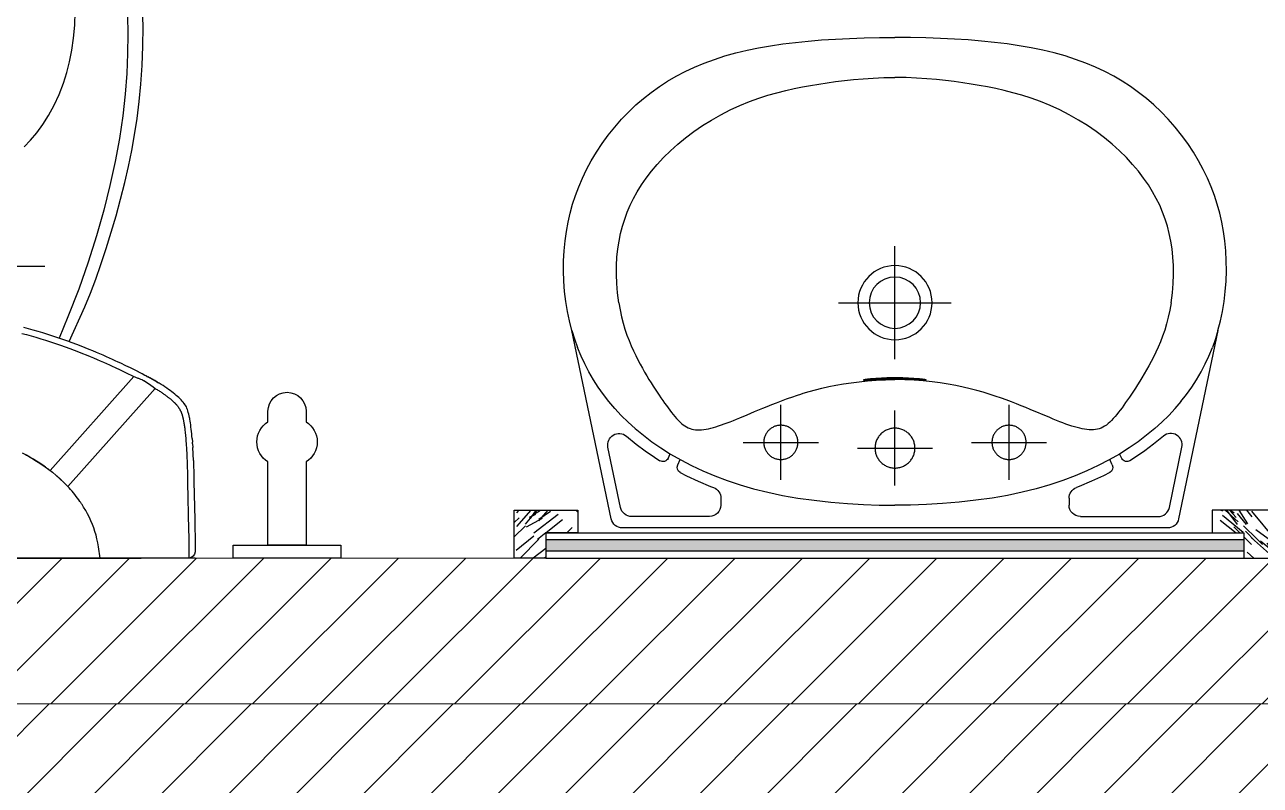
# Model space of a CAD drawing. Header units: millimetres. Extents: x 1255966 to 1543012, y 318612 to 465611.
# Drawn here: x 1401911 to 1402884, y 416125 to 416724 of the extents above; entities that cross this region are included whole.
import ezdxf

# ---------------------------------------------------------------- set-up
doc = ezdxf.new("R2010")
doc.units = ezdxf.units.MM
doc.header["$LTSCALE"] = 500
doc.header["$MEASUREMENT"] = 0
doc.linetypes.add('CENTER', pattern=[2, 1.25, -0.25, 0.25, -0.25])
doc.linetypes.add('HIDDEN', pattern=[0.375, 0.25, -0.125])
doc.layers.add('AHC-A-FURNITURE', color=2, linetype='Continuous')
doc.layers.add('FIXTURE', color=251, linetype='Continuous')
doc.layers.add('Wall', color=2, linetype='Continuous', lineweight=15)

# ---------------------------------------------------------------- blocks, each defined once
blk = doc.blocks.new('Mirror')
at = {"layer": 'FIXTURE', "ltscale": 0.1}
h = blk.add_hatch(dxfattribs=at)
h.set_pattern_fill('WOOD8', color=250, scale=100, angle=225, style=0, pattern_type=2)
h.set_pattern_definition([(34.6952, (-96117.553, -30402.059), (494.9744524, 353.5538209), [11.1803, -1106.8536]), (45, (-96108.36, -30395.7), (-2e-14, 141.42136), [11, -89]), (63.4349, (-96100.583, -30387.917), (70.710822, 212.131952), [9.4868, -306.7409]), (217.875, (-96096.34, -30379.432), (565.6853303, 424.264217), [8.0623, -798.1635]), (219.8056, (-96102.704, -30384.3815), (777.817169, 636.3964881), [11.0454, -1093.4907]), (239.0362, (-96111.19, -30391.453), (-141.421532, -282.842614), [12.3693, -399.9412]), (54.4623, (-96111.896, -30396.402), (282.8428988, 424.2639918), [6.0828, -602.1935]), (38.6598, (-96108.361, -30391.453), (-636.3961725, -494.9745929), [9.0554, -896.4831]), (230.7106, (-96101.29, -30385.796), (-565.6852912, -707.1068334), [10.0499, -994.9377]), (213.6901, (-96107.654, -30393.574), (353.5532764, 212.132255), [5.099, -504.8029]), (39.8056, (-96123.21, -30409.13), (-777.817169, -636.3964881), [11.0454, -1093.4907]), (33.6901, (-96114.725, -30402.06), (-353.5532764, -212.132255), [10.198, -499.7039]), (45, (-96106.24, -30396.4), (-2e-14, 141.42136), [12, -88]), (65.556, (-96097.754, -30387.917), (212.1324479, 494.9745942), [8.544, -845.8564]), (48.8141, (-96094.219, -30380.139), (919.23833595, 1060.66055824), [15.0333, -1488.2963]), (39.8056, (-96084.319, -30368.825), (-777.817169, -636.3964881), [11.0454, -1093.4907]), (45, (-96075.83, -30361.75), (-2e-14, 141.42136), [11, -89]), (50.1944, (-96138.766, -30424.687), (636.3964881, 777.817169), [11.0454, -1093.4907]), (39.8056, (-96131.695, -30416.201), (-777.817169, -636.3964881), [11.0454, -1093.4907]), (45, (-96140.18, -30423.27), (-2e-14, 141.42136), [6, -94]), (50.1944, (-96135.938, -30419.03), (636.3964881, 777.817169), [11.0454, -1093.4907]), (45, (-96128.87, -30410.54), (-2e-14, 141.42136), [10, -90]), (55.3048, (-96121.796, -30403.473), (-353.5538209, -494.9744524), [11.1803, -1106.8536]), (50.1944, (-96115.432, -30394.281), (636.3964881, 777.817169), [11.0454, -1093.4907]), (39.8056, (-96108.361, -30385.796), (-777.817169, -636.3964881), [11.0454, -1093.4907]), (39.8056, (-96099.876, -30378.725), (-777.817169, -636.3964881), [11.0454, -1093.4907]), (36.8699, (-96091.39, -30371.654), (-494.9746855, -353.5534203), [14.1421, -692.9646]), (45, (-96080.08, -30363.17), (-2e-14, 141.42136), [15, -85]), (32.4712, (-96040.479, -30408.423), (424.2640633, 282.8427632), [9.2195, -912.7349]), (39.2894, (-96032.7, -30403.473), (-707.1068334, -565.6852912), [10.0499, -994.9377]), (53.1301, (-96040.479, -30408.423), (353.5534203, 494.9746855), [7.0711, -700.0357]), (54.4623, (-96036.236, -30402.766), (282.8428988, 424.2639918), [12.1655, -596.1107]), (45, (-96099.88, -30463.58), (-2e-14, 141.42136), [12, -88]), (35.5377, (-96091.39, -30455.092), (-424.2639918, -282.8428988), [6.0828, -602.1935]), (246.8014, (-96086.44, -30451.557), (141.421382, 282.8427255), [5.3852, -533.1313]), (237.9946, (-96088.562, -30456.5064), (494.9749724, 777.8173423), [13.3417, -1320.8247]), (37.875, (-96032.7, -30400.645), (-565.6853303, -424.264217), [8.0623, -798.1635]), (52.125, (-96032.7, -30400.645), (424.264217, 565.6853303), [8.0623, -798.1635]), (45, (-96098.46, -30464.99), (-2e-14, 141.42136), [8, -92]), (239.0362, (-96092.805, -30459.335), (-141.421532, -282.842614), [8.2462, -404.0644]), (41.6335, (-96085.0263, -30447.314), (-1202.0822553, -1060.6593486), [17.0294, -1685.9093]), (42.7094, (-96072.2984, -30436.0003), (-1767.7666618, -1626.34590616), [25.02, -2476.9792]), (48.1798, (-96053.9136, -30419.03), (1131.37151885, 1272.79160828), [18.0278, -1784.7479]), (54.4623, (-96041.893, -30405.595), (282.8428988, 424.2639918), [18.2483, -590.028]), (55.3048, (-96093.512, -30469.9415), (-353.5538209, -494.9744524), [11.1803, -1106.8536]), (60.9454, (-96087.148, -30460.749), (-212.1320511, -353.5533917), [14.5602, -713.4508]), (45, (-96080.08, -30448.02), (-2e-14, 141.42136), [13, -87]), (36.8699, (-96070.884, -30438.829), (-494.9746855, -353.5534203), [14.1421, -692.9646]), (48.5763, (-96059.5705, -30430.3435), (989.9501963, 1131.3702398), [16.0312, -1587.0907]), (36.2538, (-96048.964, -30418.323), (565.6856748, 424.263725), [13.1529, -1302.1417]), (30.9638, (-96038.357, -30410.544), (-282.842614, -141.421532), [12.3693, -399.9412]), (45, (-96027.75, -30404.18), (-2e-14, 141.42136), [7, -93]), (219.8056, (-96085.026, -30447.314), (777.817169, 636.3964881), [22.0907, -1082.4454]), (40.2364, (-96104.825, -30458.628), (-848.5276056, -707.1074468), [24.0832, -1180.0763]), (45, (-96086.44, -30443.07), (-2e-14, 141.42136), [23, -77]), (49.0856, (-96070.177, -30426.808), (848.52842144, 989.9492307), [28.0713, -1375.4955]), (45, (-96051.79, -30405.59), (-2e-14, 141.42136), [25, -75]), (52.125, (-96089.976, -30473.477), (424.264217, 565.6853303), [24.1868, -782.039]), (51.3402, (-96075.127, -30454.385), (494.9745929, 636.3961725), [18.1108, -887.4277]), (42.5104, (-96063.813, -30440.243), (-1626.3468232, -1484.92294044), [23.0217, -2279.1512]), (38.4802, (-96046.8426, -30424.6866), (-2050.60961708, -1626.34561551), [35.2278, -3487.5552]), (48.0128, (-96135.938, -30427.515), (1202.08123859, 1343.50317534), [19.0263, -1883.6035]), (36.8699, (-96123.21, -30413.373), (-494.9746855, -353.5534203), [21.2132, -685.8936]), (42.6141, (-96106.2395, -30400.645), (-1697.05509359, -1555.63617396), [24.0208, -2378.0616]), (55.6197, (-96088.562, -30384.3815), (-636.3954187, -919.2392743), [16.2788, -1611.6032]), (45, (-96079.37, -30370.95), (-2e-14, 141.42136), [20, -80]), (41.8202, (-96144.4233, -30419.03), (-1272.79160828, -1131.37151885), [18.0278, -1784.7479]), (51.009, (-96130.9883, -30407.009), (-636.39613372, -777.81739343), [19.105, -1891.3923]), (51.7098, (-96118.9675, -30392.1597), (-565.68592816, -707.10641908), [17.1172, -1694.607]), (39.2894, (-96108.361, -30378.725), (-707.1068334, -565.6852912), [20.0998, -984.8878]), (32.9052, (-96092.8045, -30365.997), (-777.81783655, -494.9741718), [14.3178, -1417.4643]), (54.4623, (-96080.784, -30358.219), (282.8428988, 424.2639918), [12.1655, -596.1107]), (48.8141, (-96130.988, -30432.465), (919.23833595, 1060.66055824), [15.0333, -1488.2963]), (32.1957, (-96121.0888, -30421.151), (-1131.37122004, -707.10610655), [22.561, -2233.5418]), (45, (-96102, -30409.13), (-2e-14, 141.42136), [25, -75]), (50.4403, (-96084.319, -30391.4526), (-707.10727199, -848.52769078), [21.095, -2088.4073]), (51.7098, (-96070.884, -30375.189), (-565.68592816, -707.10641908), [17.1172, -1694.607]), (45, (-96149.37, -30414.08), (-2e-14, 141.42136), [17, -83]), (53.1301, (-96137.352, -30402.059), (353.5534203, 494.9746855), [28.2843, -678.8225]), (42.6141, (-96120.3817, -30379.4318), (-1697.05509359, -1555.63617396), [24.0208, -2378.0616]), (39.4725, (-96102.704, -30363.1683), (1626.3446845, 1343.50403965), [31.1448, -3083.3375]), (51.8428, (-96085.0263, -30478.4267), (-1060.65956137, -1343.50340493), [25.1794, -2492.7563]), (45, (-96069.47, -30458.63), (-2e-14, 141.42136), [28, -72]), (41.3478, (-96049.671, -30438.8288), (-2333.45154641, -2050.610630195), [47.0956, -4662.4691]), (45, (-96109.78, -30453.68), (-2e-14, 141.42136), [24, -76]), (49.7636, (-96092.8045, -30436.7074), (707.1074468, 848.5276056), [24.0832, -1180.0763]), (43.1524, (-96077.248, -30418.3227), (-2192.03065427, -2050.61009851), [31.0161, -3070.5964]), (42.2737, (-96054.6207, -30397.1095), (-1484.92397976, -1343.5031867), [21.0238, -2081.3558]), (39.8056, (-96121.089, -30442.364), (-777.817169, -636.3964881), [22.0907, -1082.4454]), (45, (-96104.12, -30428.22), (-2e-14, 141.42136), [32, -68]), (46.9092, (-96081.4908, -30405.5947), (1979.89720474, 2121.32198918), [30.0167, -2971.6495]), (48.5763, (-96060.985, -30383.6744), (989.9501963, 1131.3702398), [16.0312, -1587.0907])])
h.paths.add_polyline_path([(0, 300), (0, 275), (-20, 275), (-20, 250), (-37.72, 250), (-37.72, 300)])
blk.add_hatch(color=248, dxfattribs=at).paths.add_polyline_path([(-5.72, -275), (-14.63, -275), (-14.63, 275), (-5.72, 275)])
h = blk.add_hatch(dxfattribs=at)
h.set_pattern_fill('WOOD8', color=250, scale=100, angle=225, style=0, pattern_type=2)
h.set_pattern_definition([(325.3048, (-96117.553, 30401.856), (494.9744524, -353.5538209), [11.1803, -1106.8536]), (315, (-96108.36, 30395.49), (5e-14, -141.42136), [11, -89]), (296.5651, (-96100.583, 30387.713), (70.710822, -212.131952), [9.4868, -306.7409]), (142.125, (-96096.34, 30379.228), (565.6853303, -424.264217), [8.0623, -798.1635]), (140.1944, (-96102.704, 30384.178), (777.817169, -636.3964881), [11.0454, -1093.4907]), (120.9638, (-96111.19, 30391.25), (-141.421532, 282.842614), [12.3693, -399.9412]), (305.5377, (-96111.896, 30396.199), (282.8428988, -424.2639918), [6.0828, -602.1935]), (321.3402, (-96108.361, 30391.249), (-636.3961725, 494.9745929), [9.0554, -896.4831]), (129.2894, (-96101.29, 30385.592), (-565.6852912, 707.1068334), [10.0499, -994.9377]), (146.3099, (-96107.654, 30393.37), (353.5532764, -212.132255), [5.099, -504.8029]), (320.1944, (-96123.21, 30408.927), (-777.817169, 636.3964881), [11.0454, -1093.4907]), (326.3099, (-96114.725, 30401.856), (-353.5532764, 212.132255), [10.198, -499.7039]), (315, (-96106.24, 30396.2), (5e-14, -141.42136), [12, -88]), (294.444, (-96097.754, 30387.713), (212.1324479, -494.9745942), [8.544, -845.8564]), (311.1859, (-96094.219, 30379.935), (919.23833595, -1060.66055824), [15.0333, -1488.2963]), (320.1944, (-96084.319, 30368.622), (-777.817169, 636.3964881), [11.0454, -1093.4907]), (315, (-96075.83, 30361.55), (5e-14, -141.42136), [11, -89]), (309.8056, (-96138.766, 30424.483), (636.3964881, -777.817169), [11.0454, -1093.4907]), (320.1944, (-96131.695, 30415.998), (-777.817169, 636.3964881), [11.0454, -1093.4907]), (315, (-96140.18, 30423.07), (5e-14, -141.42136), [6, -94]), (309.8056, (-96135.938, 30418.826), (636.3964881, -777.817169), [11.0454, -1093.4907]), (315, (-96128.87, 30410.34), (5e-14, -141.42136), [10, -90]), (304.6952, (-96121.796, 30403.27), (-353.5538209, 494.9744524), [11.1803, -1106.8536]), (309.8056, (-96115.432, 30394.077), (636.3964881, -777.817169), [11.0454, -1093.4907]), (320.1944, (-96108.361, 30385.592), (-777.817169, 636.3964881), [11.0454, -1093.4907]), (320.1944, (-96099.876, 30378.521), (-777.817169, 636.3964881), [11.0454, -1093.4907]), (323.1301, (-96091.39, 30371.45), (-494.9746855, 353.5534203), [14.1421, -692.9646]), (315, (-96080.08, 30362.96), (5e-14, -141.42136), [15, -85]), (327.5288, (-96040.479, 30408.22), (424.2640633, -282.8427632), [9.2195, -912.7349]), (320.7106, (-96032.7, 30403.27), (-707.1068334, 565.6852912), [10.0499, -994.9377]), (306.8699, (-96040.479, 30408.22), (353.5534203, -494.9746855), [7.0711, -700.0357]), (305.5377, (-96036.236, 30402.563), (282.8428988, -424.2639918), [12.1655, -596.1107]), (315, (-96099.88, 30463.37), (5e-14, -141.42136), [12, -88]), (324.4623, (-96091.39, 30454.889), (-424.2639918, 282.8428988), [6.0828, -602.1935]), (113.1986, (-96086.44, 30451.353), (141.421382, -282.8427255), [5.3852, -533.1313]), (122.0054, (-96088.562, 30456.303), (494.9749724, -777.8173423), [13.3417, -1320.8247]), (322.125, (-96032.7, 30400.441), (-565.6853303, 424.264217), [8.0623, -798.1635]), (307.875, (-96032.7, 30400.441), (424.264217, -565.6853303), [8.0623, -798.1635]), (315, (-96098.46, 30464.79), (5e-14, -141.42136), [8, -92]), (120.9638, (-96092.805, 30459.131), (-141.421532, 282.842614), [8.2462, -404.0644]), (318.3665, (-96085.0263, 30447.1104), (-1202.0822553, 1060.6593486), [17.0294, -1685.9093]), (317.2906, (-96072.2984, 30435.7967), (-1767.7666618, 1626.34590616), [25.02, -2476.9792]), (311.8202, (-96053.9136, 30418.826), (1131.37151885, -1272.79160828), [18.0278, -1784.7479]), (305.5377, (-96041.893, 30405.391), (282.8428988, -424.2639918), [18.2483, -590.028]), (304.6952, (-96093.512, 30469.738), (-353.5538209, 494.9744524), [11.1803, -1106.8536]), (299.0546, (-96087.148, 30460.545), (-212.1320511, 353.5533917), [14.5602, -713.4508]), (315, (-96080.08, 30447.82), (5e-14, -141.42136), [13, -87]), (323.1301, (-96070.884, 30438.625), (-494.9746855, 353.5534203), [14.1421, -692.9646]), (311.4237, (-96059.5705, 30430.14), (989.9501963, -1131.3702398), [16.0312, -1587.0907]), (323.7462, (-96048.964, 30418.119), (565.6856748, -424.263725), [13.1529, -1302.1417]), (329.0362, (-96038.357, 30410.34), (-282.842614, 141.421532), [12.3693, -399.9412]), (315, (-96027.75, 30403.98), (5e-14, -141.42136), [7, -93]), (140.1944, (-96085.026, 30447.11), (777.817169, -636.3964881), [22.0907, -1082.4454]), (319.7636, (-96104.825, 30458.424), (-848.5276056, 707.1074468), [24.0832, -1180.0763]), (315, (-96086.44, 30442.87), (5e-14, -141.42136), [23, -77]), (310.9144, (-96070.177, 30426.604), (848.52842144, -989.9492307), [28.0713, -1375.4955]), (315, (-96051.79, 30405.39), (5e-14, -141.42136), [25, -75]), (307.875, (-96089.976, 30473.273), (424.264217, -565.6853303), [24.1868, -782.039]), (308.6598, (-96075.127, 30454.181), (494.9745929, -636.3961725), [18.1108, -887.4277]), (317.4896, (-96063.813, 30440.0394), (-1626.3468232, 1484.92294044), [23.0217, -2279.1512]), (321.5198, (-96046.8426, 30424.483), (-2050.60961708, 1626.34561551), [35.2278, -3487.5552]), (311.9872, (-96135.938, 30427.3114), (1202.08123859, -1343.50317534), [19.0263, -1883.6035]), (323.1301, (-96123.21, 30413.17), (-494.9746855, 353.5534203), [21.2132, -685.8936]), (317.3859, (-96106.2395, 30400.4414), (-1697.05509359, 1555.63617396), [24.0208, -2378.0616]), (304.3803, (-96088.562, 30384.178), (-636.3954187, 919.2392743), [16.2788, -1611.6032]), (315, (-96079.37, 30370.74), (5e-14, -141.42136), [20, -80]), (318.1798, (-96144.4233, 30418.826), (-1272.79160828, 1131.37151885), [18.0278, -1784.7479]), (308.991, (-96130.9883, 30406.8053), (-636.39613372, 777.81739343), [19.105, -1891.3923]), (308.2902, (-96118.9675, 30391.956), (-565.68592816, 707.10641908), [17.1172, -1694.607]), (320.7106, (-96108.361, 30378.521), (-707.1068334, 565.6852912), [20.0998, -984.8878]), (327.0948, (-96092.8045, 30365.793), (-777.81783655, 494.9741718), [14.3178, -1417.4643]), (305.5377, (-96080.784, 30358.015), (282.8428988, -424.2639918), [12.1655, -596.1107]), (311.1859, (-96130.988, 30432.261), (919.23833595, -1060.66055824), [15.0333, -1488.2963]), (327.8043, (-96121.0888, 30420.9475), (-1131.37122004, 707.10610655), [22.561, -2233.5418]), (315, (-96102, 30408.93), (5e-14, -141.42136), [25, -75]), (309.5597, (-96084.319, 30391.249), (-707.10727199, 848.52769078), [21.095, -2088.4073]), (308.2902, (-96070.884, 30374.9855), (-565.68592816, 707.10641908), [17.1172, -1694.607]), (315, (-96149.37, 30413.88), (5e-14, -141.42136), [17, -83]), (306.8699, (-96137.352, 30401.856), (353.5534203, -494.9746855), [28.2843, -678.8225]), (317.3859, (-96120.3817, 30379.228), (-1697.05509359, 1555.63617396), [24.0208, -2378.0616]), (320.5275, (-96102.704, 30362.9647), (1626.3446845, -1343.50403965), [31.1448, -3083.3375]), (308.1572, (-96085.0263, 30478.223), (-1060.65956137, 1343.50340493), [25.1794, -2492.7563]), (315, (-96069.47, 30458.42), (5e-14, -141.42136), [28, -72]), (318.6522, (-96049.671, 30438.6251), (-2333.45154641, 2050.610630195), [47.0956, -4662.4691]), (315, (-96109.78, 30453.47), (5e-14, -141.42136), [24, -76]), (310.2364, (-96092.8045, 30436.504), (707.1074468, -848.5276056), [24.0832, -1180.0763]), (316.8476, (-96077.248, 30418.119), (-2192.03065427, 2050.61009851), [31.0161, -3070.5964]), (317.7263, (-96054.6207, 30396.906), (-1484.92397976, 1343.5031867), [21.0238, -2081.3558]), (320.1944, (-96121.089, 30442.161), (-777.817169, 636.3964881), [22.0907, -1082.4454]), (315, (-96104.12, 30428.02), (5e-14, -141.42136), [32, -68]), (313.0908, (-96081.4908, 30405.391), (1979.89720474, -2121.32198918), [30.0167, -2971.6495]), (311.4237, (-96060.985, 30383.471), (989.9501963, -1131.3702398), [16.0312, -1587.0907])])
h.paths.add_polyline_path([(0, -275.2), (0, -300), (-37.72, -300), (-37.72, -250.2), (-20, -250.2), (-20, -275.2)])
for p, q in [((-20, 275), (0, 275)), ((-20, 275), (0, 275)), ((-20, 275), (-20, -275)), ((-14.63, 275), (-14.63, -275)), ((-5.72, 275), (-5.72, -275)), ((0, 275), (0, -275))]:
    blk.add_line(p, q, dxfattribs=at)
for points in [[(0, 275), (0, 300), (-37.72, 300), (-37.72, 250), (-20, 250), (-20, 275), (0, 275)], [(0, -275), (0, -300), (-37.72, -300), (-37.72, -250), (-20, -250), (-20, -275), (0, -275)]]:
    blk.add_lwpolyline(points, dxfattribs=at)
blk = doc.blocks.new('STUDIO EWC (PLAN)')
at = {"layer": 'FIXTURE'}
for p, q in [((1557.79, 811.11), (1557.79, 1256.28)), ((1557.79, 806.11), (1557.79, 1251.28)), ((1557.79, 1033.71), (1557.79, 853.66)), ((1557.79, 1028.71), (1557.79, 848.66)), ((1327.72, 987.77), (1327.72, 924.58)), ((1488.82, 920.26), (1414.7, 854.35)), ((1488.17, 921.09), (1487.51, 921.95)), ((1501.47, 906.35), (1424.05, 837.49)), ((1494.42, 913.54), (1494.04, 913.97)), ((1403.94, 865), (1405.84, 861)), ((1405.84, 861), (1407.66, 857.26)), ((1407.66, 857.26), (1409.4, 853.76)), ((1410.35, 863.17), (1412.15, 859.47)), ((1409.4, 853.76), (1410.74, 851.1)), ((1410.66, 851.25), (1411.52, 849.56)), ((1411.46, 849.68), (1412.86, 846.99)), ((1412.39, 847.89), (1413.53, 845.7)), ((1413.23, 846.29), (1414.2, 844.46)), ((1414.03, 844.78), (1414.85, 843.26)), ((1414.76, 843.42), (1415.49, 842.09)), ((1415.75, 841.62), (1415.34, 842.35)), ((1415.69, 841.73), (1418.85, 836.41)), ((1415.72, 841.67), (1415.73, 841.65)), ((1418.85, 836.23), (1417.83, 837.96)), ((1417.86, 846.61), (1420.07, 842.9)), ((1420.07, 842.9), (1422.81, 839.17)), ((1422.81, 839.17), (1424.05, 837.49)), ((1418.85, 836.41), (1419.36, 835.58)), ((1419.87, 834.56), (1418.85, 836.23)), ((1419.36, 835.58), (1419.79, 834.87)), ((1429.52, 821.02), (1429.52, 821.02)), ((1437.66, 813.53), (1436.68, 814.12)), ((1438.62, 813.04), (1437.66, 813.53)), ((1448.53, 815.47), (1449.09, 815.35)), ((1450.01, 815.18), (1450.68, 815.06)), ((1450.68, 815.06), (1451.4, 814.94)), ((1451.4, 814.94), (1452.15, 814.81)), ((1452.15, 814.81), (1452.94, 814.69)), ((1452.94, 814.69), (1453.74, 814.57)), ((1453.74, 814.57), (1454.58, 814.46)), ((1454.58, 814.46), (1455.44, 814.34)), ((1455.44, 814.34), (1456.35, 814.23)), ((1456.35, 814.23), (1457.3, 814.12)), ((1457.3, 814.12), (1458.31, 814.01)), ((1458.31, 814.01), (1459.37, 813.89)), ((1459.37, 813.89), (1460.5, 813.78)), ((1460.5, 813.78), (1461.7, 813.67)), ((1461.7, 813.67), (1462.98, 813.55)), ((1462.98, 813.55), (1464.34, 813.44)), ((1463.53, 808.47), (1466.28, 808.28)), ((1464.34, 813.44), (1465.79, 813.33)), ((1465.79, 813.33), (1467.32, 813.22)), ((1467.62, 808.17), (1466.28, 808.28)), ((1467.32, 813.22), (1468.93, 813.11)), ((1467.62, 808.17), (1470.51, 808)), ((1468.93, 813.11), (1470.63, 813)), ((1470.63, 813), (1472.42, 812.9)), ((1472.42, 812.9), (1475.28, 812.75)), ((1475.28, 812.75), (1478.4, 812.61)), ((1478.4, 812.61), (1481.77, 812.48)), ((1481.77, 812.48), (1485.39, 812.36)), ((1485.39, 812.36), (1490.67, 812.2)), ((1490.67, 812.2), (1498.13, 812.03)), ((1498.13, 812.03), (1535.57, 811.24)), ((1535.57, 811.24), (1540.98, 811.17)), ((1540.98, 811.17), (1546.72, 811.12)), ((1546.72, 811.12), (1557.79, 811.11)), ((1480.86, 807.51), (1470.51, 808)), ((1480.86, 807.51), (1484.52, 807.38)), ((1484.34, 807.38), (1490.54, 807.2)), ((1489.5, 807.23), (1497.37, 807.04)), ((1497.3, 807.04), (1527.51, 806.39)), ((1527.16, 806.4), (1536.12, 806.23)), ((1534, 806.26), (1541.37, 806.16)), ((1540.74, 806.17), (1546.59, 806.12)), ((1544.96, 806.13), (1551.26, 806.11)), ((1549.65, 806.11), (1552.79, 806.11)), ((1552.79, 806.11), (1552.79, 806.11))]:
    blk.add_line(p, q, dxfattribs=at)
for points in [[(1130.05, 859.49), (1144.67, 859.17), (1159.9, 859.31), (1175.74, 860.04), (1192.19, 861.33), (1209.26, 863.21), (1226.94, 865.81), (1245.21, 869.15), (1264.09, 873.22), (1283.59, 878.12), (1303.71, 883.84), (1324.43, 890.39), (1345.77, 897.87), (1367.7, 906.33), (1384.31, 913.25)], [(1233.67, 940.76), (1228.35, 935.73), (1222.45, 930.82), (1215.93, 926.07), (1208.79, 921.56), (1200.85, 917.26), (1192.23, 913.31), (1183.45, 909.96), (1174.95, 907.28), (1166.47, 905.11), (1157.52, 903.32), (1147.86, 901.93), (1137.72, 901.03), (1127.27, 900.68)], [(1375.78, 941.31), (1376.76, 937.71), (1377.8, 933.99), (1378.91, 930.17), (1380.07, 926.3), (1381.3, 922.37), (1382.58, 918.4), (1383.89, 914.48), (1385.21, 910.62), (1386.56, 906.81), (1387.9, 903.14), (1389.21, 899.65), (1390.5, 896.29), (1391.76, 893.06), (1392.99, 889.98), (1394.2, 887.02), (1395.38, 884.18), (1396.54, 881.45), (1397.67, 878.83), (1398.78, 876.31), (1399.86, 873.88), (1400.91, 871.54), (1401.94, 869.28), (1402.95, 867.1), (1403.94, 865)], [(1380.62, 942.59), (1381.58, 939.04), (1382.61, 935.36), (1383.71, 931.59), (1384.86, 927.77), (1386.07, 923.89), (1387.34, 919.96), (1388.62, 916.09), (1389.94, 912.27), (1391.27, 908.5), (1392.59, 904.87), (1393.88, 901.42), (1395.16, 898.09), (1396.41, 894.91), (1397.63, 891.85), (1398.83, 888.93), (1400, 886.12), (1401.14, 883.42), (1402.26, 880.83), (1403.35, 878.33), (1404.42, 875.92), (1405.46, 873.6), (1406.49, 871.37), (1407.48, 869.21)], [(1485.98, 924.02), (1484.44, 926.22), (1482.88, 928.54), (1481.3, 930.99), (1479.73, 933.56), (1478.16, 936.27), (1476.6, 939.11), (1475.03, 942.13)], [(1476.26, 939.75), (1477.57, 937.33), (1478.97, 934.85), (1480.49, 932.31), (1482.12, 929.7), (1483.88, 927.03), (1485.8, 924.28), (1487.88, 921.46), (1490.13, 918.59), (1492.57, 915.65), (1495.21, 912.67), (1498.07, 909.67), (1501.15, 906.65)], [(1493.65, 914.41), (1493.27, 914.84), (1492.89, 915.28), (1492.56, 915.66)], [(1496.39, 911.41), (1495.86, 911.97), (1495.36, 912.51), (1494.88, 913.04), (1494.42, 913.54)], [(1513.12, 896.89), (1511.78, 897.84), (1510.44, 898.83), (1509.11, 899.85), (1507.77, 900.9), (1506.44, 901.98), (1505.11, 903.1), (1503.78, 904.25), (1502.46, 905.44), (1501.14, 906.66)], [(1387.07, 905.42), (1359.7, 893.01), (1348.96, 888.52), (1337.99, 884.43), (1326.33, 880.39), (1313.86, 876.29), (1300.99, 872.28), (1287.93, 868.44), (1274.74, 864.82), (1261.65, 861.5), (1248.98, 858.58), (1236.62, 856.05), (1224.07, 853.81), (1211.17, 851.87), (1197.96, 850.24), (1184.23, 848.93), (1169.59, 847.92), (1154.26, 847.3), (1138.93, 847.17), (1123.66, 847.58)], [(1517.55, 893.98), (1517.06, 894.29), (1516.57, 894.6), (1516.08, 894.91), (1515.58, 895.23), (1515.09, 895.55), (1514.6, 895.88), (1514.11, 896.21), (1513.62, 896.55), (1513.12, 896.89)], [(1557.79, 880.9), (1548.89, 882.21), (1545.73, 882.79), (1542.66, 883.46), (1539.71, 884.22), (1536.84, 885.07), (1534.02, 886.02), (1531.23, 887.07), (1528.5, 888.21), (1525.76, 889.47), (1523.01, 890.85), (1520.27, 892.36), (1517.55, 893.98)], [(1407.48, 869.21), (1409.42, 865.11), (1410.35, 863.17)], [(1412.15, 859.47), (1413.87, 855.99), (1414.7, 854.35)], [(1414.7, 854.35), (1414.92, 853.74), (1415.15, 853.13)], [(1415.15, 853.13), (1415.83, 851.32), (1416.05, 850.74)], [(1416.05, 850.74), (1416.49, 849.62), (1416.69, 849.1)], [(1416.69, 849.1), (1417.09, 848.13), (1417.27, 847.69)], [(1417.27, 847.69), (1417.76, 846.79), (1417.86, 846.61)], [(1415.69, 841.73), (1415.57, 842.01), (1415.49, 842.32)], [(1415.69, 841.73), (1415.69, 841.72), (1415.7, 841.71), (1415.71, 841.7), (1415.71, 841.68)], [(1417.83, 837.96), (1416.8, 839.75), (1415.75, 841.61)], [(1424.05, 837.49), (1424.5, 836.77), (1424.93, 836.08), (1425.36, 835.4), (1425.78, 834.75), (1426.19, 834.13), (1426.59, 833.52), (1426.99, 832.93), (1427.37, 832.37), (1427.75, 831.81), (1428.13, 831.28), (1428.49, 830.75), (1428.85, 830.25), (1429.21, 829.76), (1429.56, 829.28), (1429.9, 828.82), (1430.23, 828.37), (1430.56, 827.94), (1430.88, 827.52), (1431.19, 827.12), (1431.49, 826.73), (1431.78, 826.36), (1432.07, 826), (1432.35, 825.65), (1432.63, 825.32), (1432.89, 825), (1433.15, 824.69), (1433.4, 824.4), (1433.65, 824.11), (1433.89, 823.84), (1434.13, 823.57), (1434.36, 823.32), (1434.59, 823.07), (1434.81, 822.83), (1435.03, 822.6), (1435.25, 822.37), (1435.47, 822.15), (1435.69, 821.93), (1435.91, 821.72), (1436.13, 821.51), (1436.35, 821.3), (1436.58, 821.09), (1436.82, 820.88), (1437.07, 820.67), (1437.33, 820.46), (1437.6, 820.24), (1437.89, 820.01), (1438.19, 819.78), (1438.5, 819.56), (1438.82, 819.33), (1439.16, 819.11), (1439.49, 818.89), (1439.82, 818.69), (1440.15, 818.49), (1440.47, 818.3), (1440.79, 818.11), (1441.1, 817.94), (1441.41, 817.78), (1441.71, 817.63), (1442.01, 817.48), (1442.29, 817.35), (1442.56, 817.23), (1442.83, 817.11), (1443.09, 817.01), (1443.34, 816.91), (1443.58, 816.81), (1443.81, 816.73), (1444.04, 816.64), (1444.27, 816.57), (1444.49, 816.49), (1444.71, 816.42), (1444.92, 816.36), (1445.14, 816.3), (1445.35, 816.23), (1445.56, 816.17), (1445.77, 816.12), (1445.98, 816.06), (1446.19, 816.01), (1446.41, 815.95), (1446.62, 815.9), (1446.84, 815.84), (1447.07, 815.79), (1447.3, 815.74), (1447.53, 815.68), (1447.77, 815.63), (1448.02, 815.58), (1448.27, 815.52), (1448.53, 815.47)], [(1429.52, 821.02), (1428.56, 822.18), (1427.64, 823.35), (1426.7, 824.56), (1425.75, 825.82), (1424.79, 827.14), (1423.82, 828.51), (1422.85, 829.94), (1421.86, 831.42), (1420.87, 832.96), (1419.87, 834.56)], [(1436.68, 814.12), (1435.82, 814.72), (1434.92, 815.42), (1434.01, 816.21), (1433.11, 817.08), (1432.2, 818), (1431.3, 818.97), (1430.4, 819.99), (1429.52, 821.02)], [(1435.91, 814.65), (1436.3, 814.37), (1436.68, 814.12)], [(1440.3, 812.35), (1439.62, 812.61), (1438.62, 813.04)], [(1447.85, 810.4), (1446.91, 810.59), (1445.55, 810.87), (1444.25, 811.18), (1443, 811.5), (1441.81, 811.85), (1440.69, 812.21), (1440.3, 812.35)], [(1463.53, 808.47), (1461.6, 808.63), (1459.72, 808.8), (1457.91, 808.98), (1456.16, 809.18), (1454.48, 809.38), (1452.85, 809.59), (1451.28, 809.82), (1449.77, 810.06), (1448.31, 810.32), (1447.85, 810.4)], [(1449.09, 815.35), (1449.69, 815.24), (1450.01, 815.18)]]:
    blk.add_lwpolyline(points, dxfattribs=at)
blk.add_arc((1552.79, 811.11), 5, 270.09305, 0.00009, dxfattribs=at)
blk = doc.blocks.new('A$C47956C4E')
at = {"layer": 'FIXTURE', "elevation": 0}
blk.add_lwpolyline([(257.5, 0), (257.5, -10.12), (342.5, -10.12), (342.5, 0)], close=True, dxfattribs=at)
blk.add_lwpolyline([(285, -10.12), (285, -75.78, 0.555705), (285, -107.39), (285, -115.71, 1), (315, -115.71), (315, -107.39, 0.555705), (315, -75.78), (315, -10.12), (285, -10.12)], format="xyb", close=True, dxfattribs=at)
at = {"layer": 'FIXTURE', "rotation": 90}
blk.add_blockref('STUDIO EWC (PLAN)', (1033.71, -1557.79), dxfattribs=at)
blk = doc.blocks.new('MICHELANGELO PLAN')
at = {"layer": 'FIXTURE'}
for p, q in [((214.74, 197.28), (-214.74, 197.28)), ((-223.54, 190.12), (-254.52, 41.58)), ((254.52, 41.58), (223.54, 190.12)), ((-137.15, 173.86), (-137.15, 179.3)), ((-76.53, 173.74), (-63.77, 175.53)), ((76.53, 173.74), (63.77, 175.53)), ((137.15, 173.86), (137.15, 179.3)), ((-111.36, 166.35), (-100.23, 169.13)), ((-100.23, 169.13), (-88.61, 171.6)), ((-88.61, 171.6), (-76.53, 173.74)), ((88.61, 171.6), (76.53, 173.74)), ((100.23, 169.13), (88.61, 171.6)), ((111.36, 166.35), (100.23, 169.13)), ((-169.22, 153.53), (-164.24, 156.11)), ((-164.24, 156.11), (-154.95, 160.5)), ((-154.95, 160.5), (-145.24, 164.59)), ((-145.24, 164.59), (-142.98, 165.44)), ((145.24, 164.59), (142.98, 165.44)), ((154.95, 160.5), (145.24, 164.59)), ((164.24, 156.11), (154.95, 160.5)), ((169.22, 153.53), (164.24, 156.11)), ((-171.21, 147.61), (-169.2, 143.39)), ((171.21, 147.61), (169.2, 143.39)), ((-189.54, 141.62), (-185.19, 144.37)), ((-184.45, 134.22), (-176.83, 139.02)), ((-178.73, 142.5), (-177.02, 138.9)), ((184.45, 134.22), (176.83, 139.02)), ((178.73, 142.5), (177.02, 138.9)), ((189.54, 141.62), (185.19, 144.37)), ((-210.43, 113.76), (-204.45, 119.16)), ((210.43, 113.76), (204.45, 119.16)), ((-220.78, 103.12), (-215.71, 108.58)), ((-215.73, 108.54), (-210.27, 113.92)), ((-122.14, 110.44), (-116.56, 108.1)), ((215.73, 108.54), (210.27, 113.92)), ((220.78, 103.12), (215.71, 108.58)), ((-225.36, 97.74), (-229.7, 92.15)), ((-220.7, 103.21), (-225.51, 97.55)), ((220.7, 103.21), (225.51, 97.55)), ((225.36, 97.74), (229.7, 92.15)), ((-229.7, 92.15), (-233.8, 86.35)), ((-229.91, 91.88), (-229.91, 91.88)), ((-229.7, 92.15), (-229.7, 92.15)), ((229.7, 92.15), (233.8, 86.35)), ((229.7, 92.15), (229.7, 92.15)), ((229.91, 91.88), (229.91, 91.88)), ((-19.33, 79.84), (-19.95, 79.9)), ((-19.33, 79.84), (-19.33, 80.43)), ((0, 79.01), (-2.09, 79.02)), ((2.09, 79.02), (0, 79.01)), ((19.33, 79.84), (19.33, 80.43)), ((-241.15, 74.28), (-244.38, 68.05)), ((241.15, 74.28), (244.38, 68.05)), ((-247.29, 61.77), (-250.1, 54.93)), ((-244.38, 68.05), (-247.29, 61.77)), ((244.38, 68.05), (247.29, 61.77)), ((247.29, 61.77), (250.1, 54.93)), ((-252.45, 48.32), (-250.1, 54.93)), ((252.45, 48.32), (250.1, 54.93)), ((-254.52, 41.58), (-252.45, 48.32)), ((254.52, 41.58), (252.45, 48.32))]:
    blk.add_line(p, q, dxfattribs=at)
at = {"layer": 'FIXTURE', "linetype": 'CENTER', "ltscale": 10}
for p, q in [((-89.9, 159.47), (-89.9, 100.24)), ((0, 163.96), (0, 104.74)), ((89.9, 159.47), (89.9, 100.24)), ((-119.51, 129.85), (-60.29, 129.85)), ((-29.61, 134.35), (29.61, 134.35)), ((60.29, 129.85), (119.51, 129.85)), ((0, 64.15), (0, -24.69)), ((-44.42, 19.73), (44.42, 19.73))]:
    blk.add_line(p, q, dxfattribs=at)
at = {"layer": 'FIXTURE'}
for points in [[(-146.14, 188.29), (-207.43, 188.29, 0.355211), (-216.23, 181.13), (-226.13, 133.66, 0.709657), (-211.59, 124.9), (-203.83, 131.34), (-196.85, 136.59), (-189.54, 141.62)], [(146.14, 188.29), (207.43, 188.29, -0.355211), (216.23, 181.13), (226.13, 133.66, -0.709657), (211.59, 124.9), (203.83, 131.34), (196.85, 136.59), (189.54, 141.62)]]:
    blk.add_lwpolyline(points, format="xyb", dxfattribs=at)
for points in [[(-63.77, 175.53), (-50.55, 176.98), (-37.49, 178.09), (-24.82, 178.84), (-12.32, 179.24), (0, 179.3)], [(63.77, 175.53), (50.55, 176.98), (37.49, 178.09), (24.82, 178.84), (12.32, 179.24), (0, 179.3)], [(-176.83, 139.02), (-168.77, 143.63), (-160.25, 148.06), (-151.29, 152.29), (-141.91, 156.24), (-132.16, 159.9), (-122, 163.28), (-111.36, 166.35)], [(176.83, 139.02), (168.77, 143.63), (160.25, 148.06), (151.29, 152.29), (141.91, 156.24), (132.16, 159.9), (122, 163.28), (111.36, 166.35)], [(-204.82, 118.84), (-198.26, 124.28), (-191.6, 129.29), (-184.45, 134.22)], [(204.82, 118.84), (198.26, 124.28), (191.6, 129.29), (184.45, 134.22)], [(-217.57, 19.73), (-216.59, 25.41), (-215.46, 30.76), (-214.18, 35.82), (-212.76, 40.64), (-211.21, 45.25), (-209.56, 49.63), (-207.85, 53.74), (-206.1, 57.62), (-204.3, 61.34), (-202.5, 64.89), (-200.73, 68.21), (-198.96, 71.41), (-197.22, 74.47), (-195.51, 77.38), (-193.83, 80.18), (-192.17, 82.87), (-190.55, 85.43), (-188.96, 87.91), (-187.4, 90.29), (-185.88, 92.58), (-184.39, 94.77), (-182.94, 96.88), (-181.54, 98.89), (-180.14, 100.84), (-178.74, 102.71), (-177.38, 104.5), (-176.04, 106.21), (-174.73, 107.87), (-173.44, 109.46), (-172.15, 110.96), (-170.84, 112.38), (-169.52, 113.7), (-168.21, 114.9), (-166.88, 115.97), (-165.54, 116.91), (-164.2, 117.71), (-162.85, 118.39), (-161.47, 118.95), (-160.07, 119.39), (-158.63, 119.71), (-157.15, 119.92), (-155.61, 120.03), (-154, 120.03), (-152.33, 119.92), (-150.59, 119.73), (-148.79, 119.44), (-146.93, 119.07), (-145.02, 118.61), (-143.04, 118.09), (-141.02, 117.49), (-138.92, 116.83), (-136.76, 116.1), (-134.52, 115.3), (-132.21, 114.45), (-129.82, 113.53), (-127.35, 112.56), (-124.79, 111.52), (-122.14, 110.44)], [(217.57, 19.73), (216.55, 25.61), (215.37, 31.14), (214.03, 36.37), (212.54, 41.34), (210.91, 46.07), (209.18, 50.57), (207.39, 54.79), (205.57, 58.75), (203.7, 62.55), (201.83, 66.16), (200, 69.54), (198.18, 72.79), (196.38, 75.9), (194.63, 78.85), (192.9, 81.68), (191.2, 84.41), (189.54, 87.01), (187.92, 89.51), (186.33, 91.92), (184.77, 94.21), (183.25, 96.43), (181.78, 98.54), (180.34, 100.55), (178.92, 102.5), (177.49, 104.38), (176.1, 106.16), (174.73, 107.86), (173.39, 109.5), (172.05, 111.07), (170.7, 112.53), (169.34, 113.88), (167.96, 115.1), (166.58, 116.19), (165.2, 117.13), (163.8, 117.93), (162.38, 118.6), (160.95, 119.13), (159.49, 119.53), (157.98, 119.82), (156.41, 119.98), (154.79, 120.04), (153.08, 119.98), (151.31, 119.82), (149.46, 119.55), (147.55, 119.2), (145.59, 118.75), (143.57, 118.23), (141.48, 117.63), (139.31, 116.96), (137.08, 116.21), (134.77, 115.4), (132.38, 114.51), (129.91, 113.57), (127.35, 112.56), (124.7, 111.48), (121.95, 110.35), (106.53, 103.89)], [(-116.56, 108.1), (-110.55, 105.57), (-104.07, 102.87)], [(-104.07, 102.87), (-100.64, 101.46), (-97.07, 100.02), (-93.36, 98.56), (-89.5, 97.08), (-85.47, 95.58), (-83.89, 95.01)], [(106.53, 103.89), (103.07, 102.46), (99.47, 100.99), (95.72, 99.48), (91.81, 97.96), (87.73, 96.41), (83.89, 95.01)], [(-83.89, 95.01), (-81.28, 94.09), (-76.92, 92.61), (-74.27, 91.75)], [(-74.27, 91.75), (-72.36, 91.15), (-67.61, 89.74), (-62.66, 88.39), (-57.5, 87.1), (-52.12, 85.89), (-46.51, 84.76), (-40.67, 83.73), (-34.57, 82.8), (-28.23, 82), (-21.61, 81.34), (-14.69, 80.84), (-7.48, 80.52), (0, 80.41)], [(74.27, 91.75), (69.57, 90.31), (64.52, 88.89), (59.24, 87.52), (53.74, 86.24), (47.99, 85.04), (41.99, 83.95), (35.72, 82.97), (29.19, 82.11), (22.36, 81.41), (15.21, 80.87), (7.75, 80.53), (0, 80.41)], [(83.89, 95.01), (79.04, 93.32), (74.27, 91.75)], [(-233.8, 86.35), (-237.5, 80.59), (-241.15, 74.28)], [(-24.72, 80.67), (-24.72, 80.68), (-24.67, 80.71), (-24.54, 80.73), (-24.33, 80.74), (-24.06, 80.74), (-23.71, 80.73), (-23.31, 80.71), (-22.84, 80.69), (-22.33, 80.66)], [(-19.95, 79.9), (-20.55, 79.96), (-21.14, 80.02), (-21.71, 80.09), (-22.24, 80.16), (-22.73, 80.23), (-23.18, 80.3), (-23.58, 80.37), (-23.92, 80.43), (-24.21, 80.49), (-24.44, 80.55), (-24.61, 80.6), (-24.7, 80.64), (-24.72, 80.67)], [(-22.33, 80.66), (-21.19, 80.58), (-20.58, 80.53), (-19.96, 80.48), (-19.33, 80.43)], [(-19.33, 80.43), (-17.14, 80.26), (-14.97, 80.11), (-12.8, 79.98), (-10.64, 79.87), (-8.49, 79.78), (-6.35, 79.72), (-4.23, 79.67), (-2.11, 79.64), (0, 79.63)], [(-2.09, 79.02), (-4.2, 79.05), (-6.32, 79.1), (-8.45, 79.18), (-10.6, 79.27), (-12.77, 79.38), (-14.94, 79.51), (-17.13, 79.67), (-19.33, 79.84)], [(0, 79.63), (2.11, 79.64), (4.23, 79.67), (6.35, 79.72), (8.49, 79.78), (10.64, 79.87), (12.8, 79.98), (14.96, 80.11), (17.14, 80.26), (19.33, 80.43)], [(19.33, 79.84), (17.13, 79.67), (14.94, 79.51), (12.77, 79.38), (10.6, 79.27), (8.46, 79.18), (6.32, 79.1), (4.2, 79.05), (2.09, 79.02)], [(24.72, 80.67), (24.7, 80.64), (24.6, 80.6), (24.44, 80.55), (24.22, 80.49), (23.93, 80.43), (23.58, 80.37), (23.18, 80.3), (22.73, 80.23), (22.24, 80.16), (21.71, 80.09), (21.15, 80.03), (20.56, 79.96), (19.95, 79.9), (19.33, 79.84)], [(19.33, 80.43), (19.96, 80.48), (20.59, 80.53)], [(20.59, 80.53), (21.79, 80.62), (22.35, 80.66), (22.86, 80.69), (23.32, 80.71), (23.73, 80.73), (24.07, 80.74), (24.34, 80.74), (24.54, 80.73), (24.67, 80.71), (24.72, 80.68), (24.72, 80.67)], [(233.8, 86.35), (237.5, 80.59), (241.15, 74.28)], [(-254.52, 41.58), (-256.44, 34.17), (-258.05, 26.56), (-259.33, 18.79), (-260.29, 10.84), (-260.91, 2.79), (-261.17, -5.25), (-261.09, -13.24), (-260.67, -21.15), (-259.93, -28.9), (-258.88, -36.39), (-257.54, -43.68), (-255.9, -50.85), (-253.97, -57.87), (-251.74, -64.73), (-249.18, -71.57), (-246.25, -78.43), (-242.96, -85.26), (-239.3, -92.06), (-235.21, -98.9), (-230.71, -105.69), (-225.91, -112.27), (-220.81, -118.65), (-215.4, -124.82), (-209.8, -130.65), (-204.05, -136.11), (-198.11, -141.24), (-191.97, -146.07), (-185.65, -150.59), (-179.13, -154.81), (-172.35, -158.78), (-165.28, -162.49), (-157.95, -165.94), (-150.29, -169.13), (-142.3, -172.06), (-133.99, -174.72), (-125.39, -177.12), (-116.53, -179.25), (-107.4, -181.14), (-98, -182.8), (-88.36, -184.24), (-78.47, -185.48), (-68.26, -186.53), (-57.76, -187.4), (-46.96, -188.09), (-35.79, -188.63), (-24.21, -189), (-12.28, -189.22), (0, -189.29)], [(254.52, 41.58), (256.44, 34.17), (258.05, 26.56), (259.33, 18.79), (260.29, 10.84), (260.91, 2.79), (261.17, -5.25), (261.09, -13.24), (260.67, -21.15), (259.93, -28.9), (258.88, -36.39), (257.54, -43.68), (255.9, -50.85), (253.97, -57.87), (251.74, -64.73), (249.18, -71.57), (246.25, -78.43), (242.96, -85.26), (239.3, -92.06), (235.21, -98.9), (230.71, -105.69), (225.91, -112.27), (220.81, -118.65), (215.4, -124.82), (209.8, -130.65), (204.05, -136.11), (198.11, -141.24), (191.97, -146.07), (185.65, -150.59), (179.13, -154.81), (172.35, -158.78), (165.28, -162.49), (157.95, -165.94), (150.29, -169.13), (142.3, -172.06), (133.99, -174.72), (125.39, -177.12), (116.53, -179.25), (107.4, -181.14), (98, -182.8), (88.36, -184.24), (78.47, -185.48), (68.26, -186.53), (57.76, -187.4), (46.96, -188.09), (35.79, -188.63), (24.21, -189), (12.28, -189.22), (0, -189.29)], [(-217.57, 19.73), (-218.58, 12.05), (-219.21, 4.6), (-219.49, -2.59), (-219.43, -9.52), (-219.05, -16.18), (-218.37, -22.62), (-217.41, -28.82), (-216.19, -34.79), (-214.69, -40.6), (-212.93, -46.22), (-210.92, -51.67), (-208.59, -57.08), (-205.95, -62.45), (-203.01, -67.76), (-199.68, -73.12), (-195.95, -78.52), (-191.83, -83.93), (-187.29, -89.32), (-182.34, -94.69), (-176.96, -100), (-171.2, -105.19), (-165.05, -110.26), (-158.52, -115.17), (-151.71, -119.84), (-144.6, -124.27), (-137.24, -128.43), (-129.82, -132.21), (-122.31, -135.64), (-114.71, -138.74), (-107.25, -141.43), (-100.04, -143.75), (-92.98, -145.77), (-86.07, -147.53), (-79.4, -149.04), (-72.93, -150.37), (-66.45, -151.56), (-59.95, -152.64), (-53.46, -153.61), (-46.75, -154.52), (-39.8, -155.37), (-32.64, -156.12), (-25.08, -156.79), (-17.08, -157.33), (-8.71, -157.69), (0, -157.82)], [(217.57, 19.73), (218.58, 12.05), (219.21, 4.6), (219.49, -2.59), (219.43, -9.52), (219.05, -16.18), (218.37, -22.62), (217.41, -28.82), (216.19, -34.79), (214.69, -40.6), (212.93, -46.22), (210.92, -51.67), (208.59, -57.08), (205.95, -62.45), (203.01, -67.76), (199.68, -73.12), (195.95, -78.52), (191.83, -83.93), (187.29, -89.32), (182.33, -94.69), (176.96, -100), (171.2, -105.19), (165.05, -110.26), (158.52, -115.17), (151.71, -119.84), (144.6, -124.27), (137.24, -128.43), (129.82, -132.21), (122.31, -135.64), (114.71, -138.74), (107.25, -141.43), (100.04, -143.75), (92.98, -145.77), (86.07, -147.53), (79.4, -149.04), (72.93, -150.37), (66.45, -151.56), (59.95, -152.64), (53.46, -153.61), (46.75, -154.52), (39.8, -155.37), (32.64, -156.12), (25.08, -156.79), (17.08, -157.33), (8.71, -157.69), (0, -157.82)]]:
    blk.add_lwpolyline(points, dxfattribs=at)
at = {"layer": 'FIXTURE', "linetype": 'HIDDEN', "ltscale": 10}
for centre, radius in [((0, 134.35), 15.73), ((-89.9, 129.85), 13.48), ((89.9, 129.85), 13.48)]:
    blk.add_circle(centre, radius, dxfattribs=at)
at = {"layer": 'FIXTURE'}
for radius in [29.22, 20.23]:
    blk.add_circle((0, 19.73), radius, dxfattribs=at)
for centre, radius, start, end in [((-214.74, 188.29), 8.99, 90, 168.22238), ((214.74, 188.29), 8.99, 11.77762, 90), ((-146.14, 179.3), 8.99, 0, 90), ((146.14, 179.3), 8.99, 90, 180), ((-146.14, 173.86), 8.99, 290.5575, 0), ((146.14, 173.86), 8.99, 180, 249.4425), ((-167.15, 149.54), 4.49, 117.43729, 205.49115), ((167.15, 149.54), 4.49, 334.50885, 62.56271), ((-182.79, 140.57), 4.49, 25.49115, 122.25419), ((182.79, 140.57), 4.49, 57.74581, 154.50885)]:
    blk.add_arc(centre, radius, start, end, dxfattribs=at)

msp = doc.modelspace()

# ---------------------------------------------------------------- hatches: boundary and pattern name
at = {"layer": 'AHC-A-FURNITURE', "ltscale": 50, "true_color": 0xff0000}
h = msp.add_hatch(dxfattribs=at)
h.set_pattern_fill('ANSI31', color=1, scale=300)
h.set_pattern_definition([(45, (1157523.658, 1003285.79), (-26.5165043, 26.5165043), [])])
h.paths.add_polyline_path([(1403770.63, 416303.88), (1401345.63, 416303.88), (1401345.63, 416188.88), (1403770.63, 416188.88)])
h = msp.add_hatch(dxfattribs=at)
h.set_pattern_fill('ANSI31', color=1, scale=300)
h.set_pattern_definition([(45, (920216.684, 1258709.61), (-26.5165043, 26.5165043), [])])
h.paths.add_polyline_path([(1403770.63, 416073.88), (1401345.63, 416073.88), (1401345.63, 416188.88), (1403770.63, 416188.88)])

# ---------------------------------------------------------------- linework, layer by layer
at = {"layer": 'Wall'}
for p, q in [((1403770.63, 416303.88), (1401345.63, 416303.88)), ((1403770.63, 416188.88), (1401145.63, 416188.88)), ((1403770.63, 416188.88), (1401145.63, 416188.88))]:
    msp.add_line(p, q, dxfattribs=at)

# ---------------------------------------------------------------- block references
at = {"layer": 'FIXTURE', "extrusion": (0, 0, -1), "zscale": -1}
for name, p, rotation in [('A$C47956C4E', (-1401817.51, 416303.88), 180), ('Mirror', (-1402596.53, 416303.88), 270)]:
    msp.add_blockref(name, p, dxfattribs=dict(at, rotation=rotation))
at = {"layer": 'FIXTURE', "xscale": -0.9999979999999998, "yscale": 0.9999979999999998, "zscale": 0.9999979999999998, "rotation": 180}
msp.add_blockref('MICHELANGELO PLAN', (1402596.53, 416524.95), dxfattribs=at)

doc.saveas('drawing.dxf')
